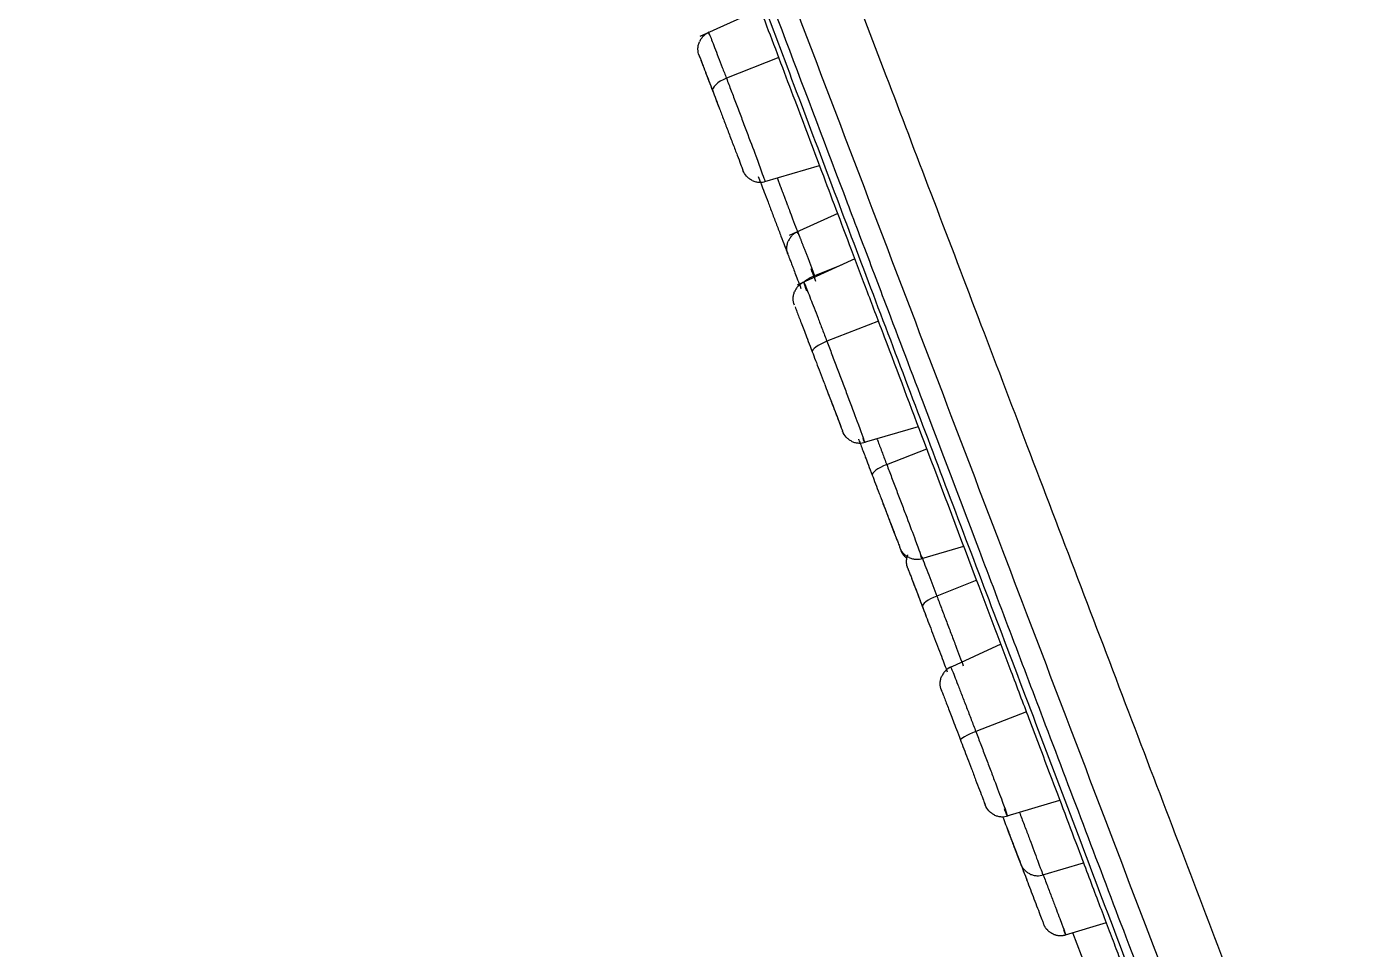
# Model space of a CAD drawing. Extents: x 0 to 1354, y 3495 to 4487.
# Drawn here: x 878.52 to 900.47, y 4111.2 to 4126.53 of the extents above; entities that cross this region are included whole.
import ezdxf

# ---------------------------------------------------------------- set-up
doc = ezdxf.new("R2010")
doc.units = 0
doc.header["$LTSCALE"] = 30
doc.header["$MEASUREMENT"] = 0
doc.layers.add('\\M+5B3DF\\M+5B4E7\\M+5CFDF', color=3, linetype='CONTINUOUS', lineweight=9)

msp = doc.modelspace()

# ---------------------------------------------------------------- linework, layer by layer
at = {"layer": '\\M+5B3DF\\M+5B4E7\\M+5CFDF', "color": 0, "lineweight": -3}
for p, q in [((890.707, 4126.813), (889.699, 4126.36)), ((891.01, 4126.011), (890.14, 4125.665)), ((890.78, 4123.952), (891.688, 4124.215)), ((891.989, 4123.419), (891.181, 4123.054)), ((892.274, 4122.665), (891.314, 4122.23)), ((892.047, 4122.563), (891.604, 4122.385)), ((892.665, 4121.634), (891.808, 4121.298)), ((892.434, 4119.62), (893.328, 4119.882)), ((892.802, 4119.25), (893.468, 4119.513)), ((893.385, 4117.691), (894.08, 4117.897)), ((894.295, 4117.329), (893.633, 4117.068)), ((894.696, 4116.269), (893.809, 4115.861)), ((895.123, 4115.142), (894.282, 4114.816)), ((894.804, 4113.415), (895.678, 4113.676)), ((895.393, 4112.436), (896.071, 4112.639)), ((895.772, 4111.441), (896.448, 4111.645)), ((896.181, 4110.72), (895.892, 4111.477))]:
    msp.add_line(p, q, dxfattribs=at)
for centre, major_axis, ratio, start_param, end_param in [((890.192, 4125.562), (0.28, 0.107), 0.382683, 1.608817, 3.141593), ((891.658, 4122.282), (0.28, 0.107), 0.382683, 1.615429, 2.349801), ((891.846, 4121.229), (-0.28, -0.107), 0.258819, 4.747705, 6.283185), ((892.841, 4119.182), (-0.28, -0.107), 0.258819, 4.753857, 6.283185), ((893.674, 4117), (0.28, 0.107), 0.258819, 1.618616, 3.141593), ((894.306, 4114.783), (-0.28, -0.107), 0.130526, 4.750638, 6.283185)]:
    msp.add_ellipse(centre, major_axis=major_axis, ratio=ratio, start_param=start_param, end_param=end_param, dxfattribs=at)
for points, knots in [([(892.574, 4164.649), (892.895, 4163.788), (893.272, 4162.784), (894.144, 4160.476), (895.134, 4157.869), (896.308, 4154.82), (897.556, 4151.602), (898.215, 4149.91), (900.26, 4144.695), (901.711, 4141.035), (904.653, 4133.632), (906.145, 4129.889), (909.151, 4122.391), (910.664, 4118.636), (913.722, 4111.14), (915.266, 4107.398), (918.371, 4099.944), (919.931, 4096.232), (922.277, 4090.761), (923.06, 4088.953), (924.619, 4085.399), (925.396, 4083.652), (926.929, 4080.249), (927.686, 4078.593), (929.135, 4075.462), (929.828, 4073.986), (931.088, 4071.337), (931.656, 4070.163), (932.66, 4068.087), (933.096, 4067.184), (933.905, 4065.497), (934.277, 4064.713), (934.868, 4063.442), (935.071, 4063.002), (935.498, 4062.062), (935.722, 4061.561), (936.432, 4059.95), (936.952, 4058.73), (938.031, 4055.982), (938.59, 4054.453), (939.612, 4051.158), (940.075, 4049.393), (940.838, 4045.687), (941.137, 4043.747), (941.624, 4039.814), (941.812, 4037.822), (942.144, 4033.822), (942.288, 4031.815), (942.557, 4027.794), (942.681, 4025.78), (942.906, 4021.75), (943.006, 4019.734), (943.279, 4013.679), (943.422, 4009.636), (943.535, 4005.59)], [0, 0, 0, 0, 0.03125, 0.03125, 0.0625, 0.09375, 0.09375, 0.125, 0.125, 0.1875, 0.1875, 0.25, 0.25, 0.3125, 0.3125, 0.375, 0.375, 0.4375, 0.4375, 0.46875, 0.46875, 0.5, 0.5, 0.53125, 0.53125, 0.5625, 0.5625, 0.59375, 0.59375, 0.625, 0.625, 0.65625, 0.65625, 0.671875, 0.671875, 0.6875, 0.6875, 0.71875, 0.71875, 0.75, 0.75, 0.78125, 0.78125, 0.8125, 0.8125, 0.84375, 0.84375, 0.875, 0.875, 0.90625, 0.90625, 0.9375, 0.9375, 1, 1, 1, 1]), ([(944.578, 4005.592), (944.467, 4009.627), (944.321, 4013.66), (944.037, 4019.699), (943.931, 4021.71), (943.697, 4025.729), (943.568, 4027.737), (943.292, 4031.747), (943.145, 4033.748), (942.817, 4037.737), (942.637, 4039.724), (942.184, 4043.651), (941.911, 4045.59), (941.216, 4049.31), (940.794, 4051.09), (939.832, 4054.424), (939.292, 4055.977), (938.219, 4058.801), (937.687, 4060.073), (936.706, 4062.32), (936.26, 4063.293), (935.437, 4065.049), (935.058, 4065.836), (934.25, 4067.488), (933.82, 4068.354), (932.84, 4070.326), (932.29, 4071.432), (931.057, 4073.965), (930.374, 4075.391), (928.937, 4078.448), (928.184, 4080.078), (926.652, 4083.438), (925.874, 4085.168), (924.311, 4088.693), (923.527, 4090.487), (921.176, 4095.923), (919.613, 4099.62), (916.502, 4107.045), (914.954, 4110.773), (911.889, 4118.243), (910.372, 4121.986), (907.358, 4129.459), (905.862, 4133.191), (902.906, 4140.58), (901.446, 4144.237), (899.384, 4149.465), (898.719, 4151.165), (897.461, 4154.401), (896.87, 4155.937), (895.78, 4158.793), (895.282, 4160.112), (894.411, 4162.453), (894.038, 4163.475), (893.721, 4164.352)], [0, 0, 0, 0, 0.0625, 0.0625, 0.09375, 0.09375, 0.125, 0.125, 0.15625, 0.15625, 0.1875, 0.1875, 0.21875, 0.21875, 0.25, 0.25, 0.28125, 0.28125, 0.3125, 0.3125, 0.34375, 0.34375, 0.375, 0.375, 0.40625, 0.40625, 0.4375, 0.4375, 0.46875, 0.46875, 0.5, 0.5, 0.53125, 0.53125, 0.5625, 0.5625, 0.625, 0.625, 0.6875, 0.6875, 0.75, 0.75, 0.8125, 0.8125, 0.875, 0.875, 0.90625, 0.90625, 0.9375, 0.9375, 0.96875, 0.96875, 1, 1, 1, 1]), ([(879.19, 4161.352), (879.221, 4161.271), (879.284, 4161.108), (879.385, 4160.848), (879.493, 4160.571), (879.608, 4160.274), (879.73, 4159.956), (879.861, 4159.616), (880.001, 4159.253), (880.15, 4158.864), (880.31, 4158.448), (880.48, 4158.003), (880.663, 4157.527), (880.857, 4157.018), (881.065, 4156.475), (881.286, 4155.896), (881.521, 4155.281), (881.77, 4154.629), (882.033, 4153.94), (882.31, 4153.215), (882.6, 4152.454), (882.904, 4151.657), (883.223, 4150.82), (883.557, 4149.943), (883.907, 4149.025), (884.271, 4148.069), (884.649, 4147.078), (885.039, 4146.055), (885.44, 4145.002), (885.851, 4143.925), (886.27, 4142.825), (886.697, 4141.704), (887.133, 4140.558), (887.583, 4139.376), (888.052, 4138.147), (888.542, 4136.86), (889.057, 4135.506), (889.601, 4134.079), (890.174, 4132.574), (890.78, 4130.985), (891.418, 4129.309), (892.092, 4127.542), (892.8, 4125.682), (893.545, 4123.727), (894.326, 4121.679), (895.138, 4119.547), (895.972, 4117.36), (896.81, 4115.161), (897.634, 4112.998), (898.435, 4110.897), (899.212, 4108.859), (899.969, 4106.871), (900.712, 4104.922), (901.44, 4103.013), (902.149, 4101.152), (902.84, 4099.34), (903.516, 4097.565), (904.185, 4095.808), (904.857, 4094.044), (905.537, 4092.259), (906.227, 4090.446), (906.929, 4088.605), (907.638, 4086.742), (908.35, 4084.871), (909.06, 4083.008), (909.759, 4081.17), (910.442, 4079.376), (911.101, 4077.645), (911.737, 4075.971), (912.358, 4074.339), (912.97, 4072.726), (913.577, 4071.125), (914.179, 4069.536), (914.771, 4067.967), (915.347, 4066.438), (915.891, 4064.99), (916.392, 4063.655), (916.85, 4062.434), (917.278, 4061.293), (917.68, 4060.216), (918.06, 4059.189), (918.441, 4058.167), (918.839, 4057.099), (919.27, 4055.931), (919.738, 4054.598), (920.14, 4053.333), (920.459, 4052.202), (920.703, 4051.246), (920.954, 4050.17), (921.21, 4048.966), (921.473, 4047.62), (921.744, 4046.082), (922.023, 4044.275), (922.314, 4042.119), (922.621, 4039.543), (922.939, 4036.503), (923.255, 4033.015), (923.552, 4029.159), (923.817, 4025.039), (924.046, 4020.687), (924.248, 4016.024), (924.428, 4010.96), (924.522, 4007.431), (924.571, 4005.592)], [0, 0, 0, 0, 0.003544, 0.007201, 0.01097, 0.014848, 0.018837, 0.022935, 0.027142, 0.031459, 0.035888, 0.040431, 0.045095, 0.049884, 0.054803, 0.059853, 0.065035, 0.070349, 0.07579, 0.08135, 0.087022, 0.092807, 0.09872, 0.104773, 0.110967, 0.117287, 0.123715, 0.130231, 0.136819, 0.143468, 0.150168, 0.156906, 0.163715, 0.170668, 0.177844, 0.185322, 0.193141, 0.201338, 0.209948, 0.219002, 0.228521, 0.238531, 0.249049, 0.260084, 0.271644, 0.283691, 0.296093, 0.308564, 0.320791, 0.332572, 0.343982, 0.355131, 0.366093, 0.376851, 0.387326, 0.397512, 0.40746, 0.417323, 0.427267, 0.437362, 0.447647, 0.458143, 0.468826, 0.479621, 0.490447, 0.501223, 0.511855, 0.522246, 0.532261, 0.542305, 0.552449, 0.562759, 0.573377, 0.584445, 0.595968, 0.607757, 0.619676, 0.631715, 0.643918, 0.656335, 0.669021, 0.682018, 0.695271, 0.708641, 0.722035, 0.735445, 0.742244, 0.74954, 0.757318, 0.765556, 0.774232, 0.783549, 0.793975, 0.806052, 0.820158, 0.836493, 0.855109, 0.875694, 0.897487, 0.920175, 0.944378, 0.971031, 1, 1, 1, 1]), ([(878.518, 4160.299), (878.788, 4159.6), (879.102, 4158.792), (879.652, 4157.364), (879.848, 4156.853), (880.269, 4155.758), (880.492, 4155.175), (881.198, 4153.331), (881.715, 4151.977), (882.821, 4149.077), (883.412, 4147.527), (884.644, 4144.292), (885.286, 4142.606), (886.598, 4139.156), (887.27, 4137.39), (888.63, 4133.818), (889.318, 4132.01), (890.702, 4128.375), (891.399, 4126.547), (892.795, 4122.882), (893.495, 4121.045), (894.898, 4117.367), (895.6, 4115.525), (897.707, 4109.999), (899.113, 4106.311), (901.218, 4100.788), (901.919, 4098.949), (903.318, 4095.278), (904.016, 4093.445), (905.407, 4089.797), (906.098, 4087.982), (907.472, 4084.381), (908.152, 4082.597), (909.492, 4079.083), (910.152, 4077.352), (911.115, 4074.824), (911.431, 4073.994), (912.051, 4072.364), (912.355, 4071.563), (913.239, 4069.234), (913.789, 4067.776), (914.536, 4065.795), (914.771, 4065.17), (915.21, 4063.998), (915.414, 4063.448), (915.805, 4062.409), (915.99, 4061.918), (916.343, 4060.98), (916.512, 4060.534), (916.996, 4059.241), (917.299, 4058.44), (917.791, 4057.152), (917.961, 4056.707), (918.314, 4055.754), (918.499, 4055.245), (918.875, 4054.149), (919.064, 4053.563), (919.433, 4052.312), (919.61, 4051.646), (919.949, 4050.235), (920.113, 4049.491), (920.432, 4047.93), (920.585, 4047.111), (920.876, 4045.403), (921.013, 4044.516), (921.272, 4042.701), (921.394, 4041.775), (921.742, 4038.957), (921.95, 4037.03), (922.317, 4033.144), (922.48, 4031.183), (922.77, 4027.258), (922.895, 4025.292), (923.116, 4021.357), (923.212, 4019.388), (923.467, 4013.479), (923.594, 4009.536), (923.694, 4005.592)], [0, 0, 0, 0, 0.03125, 0.03125, 0.046875, 0.046875, 0.0625, 0.0625, 0.09375, 0.09375, 0.125, 0.125, 0.15625, 0.15625, 0.1875, 0.1875, 0.21875, 0.21875, 0.25, 0.25, 0.28125, 0.28125, 0.3125, 0.3125, 0.375, 0.375, 0.40625, 0.40625, 0.4375, 0.4375, 0.46875, 0.46875, 0.5, 0.5, 0.53125, 0.53125, 0.546875, 0.546875, 0.5625, 0.5625, 0.59375, 0.59375, 0.609375, 0.609375, 0.625, 0.625, 0.640625, 0.640625, 0.65625, 0.65625, 0.6875, 0.6875, 0.703125, 0.703125, 0.71875, 0.71875, 0.734375, 0.734375, 0.75, 0.75, 0.765625, 0.765625, 0.78125, 0.78125, 0.796875, 0.796875, 0.8125, 0.8125, 0.84375, 0.84375, 0.875, 0.875, 0.90625, 0.90625, 0.9375, 0.9375, 1, 1, 1, 1]), ([(920.634, 4036.981), (920.615, 4037.183), (920.573, 4037.643), (920.501, 4038.411), (920.412, 4039.337), (920.311, 4040.339), (920.165, 4041.744), (919.997, 4043.251), (919.771, 4045.101), (919.533, 4046.806), (919.26, 4048.445), (919.05, 4049.605), (918.903, 4050.388), (918.793, 4050.958), (918.682, 4051.507), (918.558, 4052.094), (918.422, 4052.692), (918.26, 4053.33), (918.081, 4053.957), (917.902, 4054.544), (917.709, 4055.14), (917.44, 4055.941), (917.09, 4056.926), (916.696, 4058.008), (916.329, 4059.019), (915.898, 4060.232), (915.467, 4061.5), (915.04, 4062.747), (914.73, 4063.639), (914.479, 4064.36), (913.996, 4065.75), (913.381, 4067.477), (912.634, 4069.513), (912.078, 4071.014), (911.429, 4072.757), (910.684, 4074.741), (909.845, 4076.964), (908.916, 4079.424), (907.894, 4082.118), (906.382, 4086.105), (904.455, 4091.178), (902.224, 4097.058), (900.212, 4102.364), (898.419, 4107.08), (896.853, 4111.202), (895.515, 4114.727), (894.404, 4117.654), (893.52, 4119.983), (892.863, 4121.715), (892.432, 4122.852), (891.536, 4125.215), (890.225, 4128.678), (888.557, 4133.091), (887.266, 4136.515), (885.939, 4140.033), (884.539, 4143.749), (883.067, 4147.64), (881.865, 4150.796), (880.92, 4153.27), (880.199, 4155.136), (879.671, 4156.478), (879.297, 4157.42), (879.044, 4158.055), (878.887, 4158.445), (878.813, 4158.63), (878.789, 4158.69)], [0, 0, 0, 0, 0.003976, 0.009037, 0.015181, 0.02234, 0.029033, 0.04339, 0.053009, 0.067553, 0.080041, 0.090497, 0.096214, 0.100508, 0.105868, 0.11143, 0.117193, 0.123269, 0.130297, 0.136094, 0.141538, 0.149425, 0.163015, 0.17726, 0.192999, 0.207436, 0.232823, 0.251111, 0.25955, 0.267329, 0.277588, 0.307897, 0.319194, 0.331856, 0.345879, 0.361259, 0.378, 0.3961, 0.415561, 0.436382, 0.481194, 0.521892, 0.558479, 0.590959, 0.619335, 0.643607, 0.663774, 0.679837, 0.691795, 0.699649, 0.703397, 0.740803, 0.771616, 0.795835, 0.813454, 0.847523, 0.878173, 0.905401, 0.929204, 0.949582, 0.966531, 0.980047, 0.990129, 0.99678, 1, 1, 1, 1]), ([(878.942, 4157.944), (878.973, 4157.867), (879.037, 4157.709), (879.14, 4157.455), (879.25, 4157.18), (879.371, 4156.882), (879.501, 4156.558), (879.643, 4156.205), (879.797, 4155.82), (879.964, 4155.399), (880.144, 4154.941), (880.339, 4154.441), (880.549, 4153.901), (880.774, 4153.32), (881.016, 4152.696), (881.273, 4152.029), (881.548, 4151.311), (881.841, 4150.54), (882.152, 4149.721), (882.48, 4148.856), (882.827, 4147.945), (883.192, 4146.984), (883.575, 4145.969), (883.976, 4144.905), (884.395, 4143.795), (884.833, 4142.636), (885.287, 4141.425), (885.757, 4140.172), (886.245, 4138.876), (886.748, 4137.535), (887.267, 4136.155), (887.801, 4134.735), (888.35, 4133.275), (888.913, 4131.778), (889.491, 4130.245), (890.082, 4128.677), (890.686, 4127.074), (891.304, 4125.438), (891.935, 4123.77), (892.578, 4122.068), (893.235, 4120.335), (893.903, 4118.57), (894.584, 4116.773), (895.278, 4114.946), (895.982, 4113.087), (896.698, 4111.197), (897.426, 4109.277), (898.166, 4107.327), (898.918, 4105.346), (899.681, 4103.337), (900.453, 4101.297), (901.237, 4099.229), (902.031, 4097.133), (902.835, 4095.01), (903.65, 4092.861), (904.472, 4090.689), (905.304, 4088.496), (906.142, 4086.286), (906.983, 4084.063), (907.7, 4082.173), (908.287, 4080.621), (908.745, 4079.408), (909.198, 4078.206), (909.647, 4077.016), (910.091, 4075.839), (910.525, 4074.681), (910.952, 4073.541), (911.367, 4072.425), (911.769, 4071.338), (912.159, 4070.281), (912.528, 4069.267), (912.88, 4068.294), (913.212, 4067.366), (913.517, 4066.496), (913.806, 4065.67), (914.064, 4064.906), (914.311, 4064.178), (914.549, 4063.486), (914.767, 4062.835), (914.979, 4062.207), (915.179, 4061.606), (915.375, 4061.02), (915.571, 4060.444), (915.772, 4059.865), (915.983, 4059.274), (916.205, 4058.663), (916.435, 4058.03), (916.66, 4057.404), (916.884, 4056.777), (917.101, 4056.159), (917.317, 4055.513), (917.537, 4054.834), (917.757, 4054.123), (917.968, 4053.389), (918.153, 4052.646), (918.316, 4051.894), (918.475, 4051.115), (918.645, 4050.288), (918.813, 4049.423), (918.97, 4048.524), (919.1, 4047.785), (919.204, 4047.14), (919.303, 4046.481), (919.444, 4045.451), (919.621, 4044.024), (919.787, 4042.492), (919.945, 4040.987), (920.073, 4039.66), (920.192, 4038.338), (920.271, 4037.454), (920.31, 4037.015)], [0, 0, 0, 0, 0.004064, 0.008338, 0.012822, 0.017515, 0.022417, 0.027527, 0.032846, 0.038374, 0.044111, 0.050058, 0.056216, 0.062585, 0.069164, 0.075952, 0.082946, 0.090152, 0.097572, 0.105204, 0.113045, 0.121092, 0.12935, 0.137821, 0.146504, 0.155392, 0.164494, 0.17381, 0.183336, 0.193072, 0.203021, 0.213179, 0.223549, 0.234132, 0.244925, 0.255929, 0.267144, 0.278572, 0.290209, 0.302057, 0.314116, 0.326385, 0.338865, 0.351555, 0.364455, 0.377566, 0.390888, 0.40442, 0.418161, 0.432112, 0.446275, 0.460646, 0.475227, 0.49002, 0.50502, 0.52023, 0.53565, 0.551277, 0.567115, 0.58316, 0.592044, 0.600928, 0.609812, 0.618697, 0.627579, 0.63646, 0.64534, 0.654216, 0.663094, 0.671969, 0.68084, 0.689715, 0.698586, 0.707459, 0.716333, 0.72521, 0.734098, 0.742981, 0.751867, 0.760754, 0.769643, 0.778535, 0.787431, 0.796331, 0.805231, 0.814129, 0.823024, 0.831921, 0.839262, 0.846596, 0.853929, 0.861261, 0.868588, 0.875901, 0.883207, 0.890525, 0.897862, 0.905201, 0.912528, 0.919862, 0.927195, 0.929512, 0.934403, 0.941873, 0.951919, 0.96455, 0.973562, 0.982471, 0.991284, 1, 1, 1, 1]), ([(897.233, 4109.572), (897.211, 4109.63), (897.164, 4109.753), (897.089, 4109.95), (897.006, 4110.171), (896.913, 4110.417), (896.811, 4110.686), (896.699, 4110.98), (896.579, 4111.299), (896.449, 4111.641), (896.31, 4112.008), (896.162, 4112.399), (895.897, 4113.1), (895.564, 4113.979), (895.184, 4114.982), (894.79, 4116.023), (894.21, 4117.552), (893.509, 4119.404), (892.892, 4121.032), (892.488, 4122.099), (892.221, 4122.805), (891.968, 4123.473), (891.656, 4124.301), (891.272, 4125.317), (890.805, 4126.552), (890.319, 4127.839), (889.814, 4129.179), (889.29, 4130.569), (888.747, 4132.01), (888.215, 4133.423), (887.597, 4135.066), (887.02, 4136.6), (886.464, 4138.08), (886.028, 4139.241), (885.571, 4140.458), (885.108, 4141.689), (884.655, 4142.896), (884.247, 4143.978), (883.885, 4144.939), (883.581, 4145.742), (883.316, 4146.443), (883.071, 4147.09), (882.813, 4147.768), (882.545, 4148.474), (882.277, 4149.178), (882.036, 4149.812), (881.847, 4150.312), (881.684, 4150.739), (881.524, 4151.159), (881.343, 4151.63), (881.164, 4152.096), (880.991, 4152.545), (880.829, 4152.965), (880.674, 4153.362), (880.528, 4153.739), (880.389, 4154.095), (880.257, 4154.431), (880.105, 4154.818), (879.931, 4155.258), (879.736, 4155.747), (879.594, 4156.1), (879.495, 4156.346), (879.431, 4156.505), (879.352, 4156.7), (879.283, 4156.872), (879.227, 4157.01), (879.19, 4157.101), (879.154, 4157.189), (879.12, 4157.275), (879.086, 4157.357), (879.054, 4157.437), (879.023, 4157.514), (879.002, 4157.565), (878.992, 4157.59)], [0, 0, 0, 0, 0.003101, 0.006637, 0.010608, 0.015015, 0.019856, 0.025133, 0.030846, 0.036993, 0.043576, 0.050594, 0.058047, 0.081336, 0.09796, 0.112097, 0.137424, 0.180442, 0.211959, 0.225362, 0.238089, 0.25014, 0.261516, 0.28285, 0.305173, 0.328485, 0.352786, 0.37808, 0.404367, 0.431649, 0.455791, 0.495166, 0.517135, 0.539107, 0.561077, 0.586862, 0.610575, 0.632213, 0.651773, 0.66925, 0.682217, 0.696106, 0.710915, 0.726644, 0.743292, 0.758963, 0.770809, 0.778821, 0.789976, 0.801896, 0.81458, 0.82636, 0.837853, 0.84906, 0.859981, 0.870615, 0.880962, 0.891021, 0.907507, 0.924588, 0.942264, 0.946822, 0.953033, 0.960896, 0.970408, 0.974401, 0.978309, 0.982134, 0.985875, 0.989532, 0.993105, 0.996594, 1, 1, 1, 1]), ([(889.852, 4126.429), (889.816, 4126.413), (889.769, 4126.382), (889.718, 4126.323), (889.699, 4126.288), (889.691, 4126.269)], [0, 0, 0, 0, 0.479499, 0.737101, 1, 1, 1, 1]), ([(889.853, 4126.394), (889.853, 4126.394), (889.846, 4126.415), (889.843, 4126.425), (889.844, 4126.425)], [0, 0, 0, 0, 0.000174, 1, 1, 1, 1]), ([(889.844, 4126.425), (889.844, 4126.425), (889.845, 4126.425), (889.855, 4126.402), (889.891, 4126.314), (889.941, 4126.185), (890.002, 4126.027), (890.068, 4125.853), (890.117, 4125.726), (890.14, 4125.665)], [0, 0, 0, 0, 0.012135, 0.201712, 0.381302, 0.550916, 0.710565, 0.860257, 1, 1, 1, 1]), ([(889.688, 4126.042), (889.674, 4126.078), (889.663, 4126.134), (889.671, 4126.212), (889.683, 4126.25), (889.691, 4126.269)], [0, 0, 0, 0, 0.479449, 0.737061, 1, 1, 1, 1]), ([(889.687, 4126.045), (889.687, 4126.045), (889.687, 4126.044), (889.696, 4126.021), (889.736, 4125.915), (889.79, 4125.772), (889.849, 4125.618), (889.909, 4125.461), (889.965, 4125.315), (890, 4125.223), (890.018, 4125.177), (890.018, 4125.177)], [0, 0, 0, 0, 0.000271, 0.143048, 0.285826, 0.428604, 0.571381, 0.714159, 0.856937, 0.999714, 1, 1, 1, 1]), ([(889.687, 4126.044), (889.687, 4126.043), (889.693, 4126.028), (889.712, 4125.978), (889.737, 4125.912), (889.767, 4125.833), (889.803, 4125.738), (889.849, 4125.62), (889.889, 4125.514), (889.912, 4125.455)], [0, 0, 0, 0, 0.135656, 0.279713, 0.423771, 0.567828, 0.711885, 0.855943, 1, 1, 1, 1]), ([(890.14, 4125.665), (890.153, 4125.631), (890.179, 4125.564), (890.219, 4125.459), (890.26, 4125.351), (890.302, 4125.24), (890.345, 4125.127), (890.388, 4125.013), (890.43, 4124.9), (890.516, 4124.673), (890.668, 4124.269), (890.751, 4124.041), (890.771, 4123.983)], [0, 0, 0, 0, 0.050174, 0.100971, 0.152391, 0.204436, 0.257106, 0.310402, 0.364326, 0.418878, 0.642257, 1, 1, 1, 1]), ([(889.912, 4125.455), (889.928, 4125.412), (889.963, 4125.321), (890.024, 4125.162), (890.094, 4124.978), (890.17, 4124.779), (890.248, 4124.574), (890.321, 4124.384), (890.379, 4124.229), (890.411, 4124.146), (890.417, 4124.132), (890.416, 4124.133), (890.416, 4124.133)], [0, 0, 0, 0, 0.110334, 0.220669, 0.331003, 0.441338, 0.551672, 0.662007, 0.772341, 0.882675, 0.99301, 1, 1, 1, 1]), ([(890.569, 4123.968), (890.55, 4123.977), (890.516, 4123.998), (890.458, 4124.051), (890.429, 4124.099), (890.415, 4124.135)], [0, 0, 0, 0, 0.262938, 0.520549, 1, 1, 1, 1]), ([(890.569, 4123.968), (890.587, 4123.96), (890.625, 4123.946), (890.703, 4123.936), (890.759, 4123.944), (890.795, 4123.956)], [0, 0, 0, 0, 0.262899, 0.520501, 1, 1, 1, 1]), ([(890.667, 4124.037), (890.682, 4123.998), (890.713, 4123.915), (890.766, 4123.777), (890.829, 4123.612), (890.9, 4123.427), (890.974, 4123.233), (891.047, 4123.04), (891.109, 4122.88), (891.145, 4122.785), (891.158, 4122.75), (891.16, 4122.745), (891.16, 4122.745)], [0, 0, 0, 0, 0.104454, 0.208907, 0.313361, 0.417815, 0.522269, 0.626722, 0.731176, 0.83563, 0.940084, 1, 1, 1, 1]), ([(890.771, 4123.983), (890.771, 4123.983), (890.778, 4123.962), (890.781, 4123.952), (890.78, 4123.952)], [0, 0, 0, 0, 0.00006, 1, 1, 1, 1]), ([(890.981, 4124.015), (890.982, 4124.013), (890.984, 4124.007), (890.988, 4123.996), (890.994, 4123.98), (891, 4123.965), (891.006, 4123.95), (891.011, 4123.934), (891.017, 4123.919), (891.023, 4123.903), (891.029, 4123.888), (891.035, 4123.872), (891.041, 4123.856), (891.047, 4123.84), (891.053, 4123.825), (891.059, 4123.809), (891.065, 4123.793), (891.071, 4123.777), (891.077, 4123.761), (891.083, 4123.745), (891.09, 4123.728), (891.096, 4123.712), (891.102, 4123.696), (891.108, 4123.68), (891.114, 4123.664), (891.12, 4123.647), (891.126, 4123.631), (891.133, 4123.615), (891.139, 4123.599), (891.145, 4123.582), (891.151, 4123.566), (891.157, 4123.55), (891.163, 4123.533), (891.17, 4123.517), (891.176, 4123.501), (891.182, 4123.484), (891.203, 4123.428), (891.245, 4123.317), (891.296, 4123.182), (891.328, 4123.097), (891.339, 4123.067)], [0, 0, 0, 0, 0.003892, 0.019689, 0.035515, 0.051369, 0.067252, 0.083163, 0.099103, 0.115072, 0.131069, 0.147095, 0.163149, 0.179232, 0.195344, 0.211485, 0.227654, 0.243851, 0.260078, 0.276333, 0.292617, 0.308929, 0.32527, 0.34164, 0.358038, 0.374466, 0.390921, 0.407406, 0.423919, 0.440461, 0.457032, 0.473631, 0.49026, 0.506916, 0.523602, 0.540316, 0.55706, 0.699491, 0.888256, 1, 1, 1, 1]), ([(891.327, 4123.119), (891.291, 4123.104), (891.244, 4123.073), (891.194, 4123.013), (891.175, 4122.978), (891.167, 4122.96)], [0, 0, 0, 0, 0.479681, 0.737216, 1, 1, 1, 1]), ([(891.332, 4123.08), (891.332, 4123.08), (891.331, 4123.084), (891.328, 4123.092), (891.325, 4123.101), (891.322, 4123.108), (891.321, 4123.113), (891.32, 4123.116), (891.32, 4123.117), (891.32, 4123.117)], [0, 0, 0, 0, 0.000078, 0.175489, 0.349314, 0.521552, 0.692203, 0.86127, 1, 1, 1, 1]), ([(891.32, 4123.117), (891.32, 4123.117), (891.32, 4123.117), (891.321, 4123.116), (891.322, 4123.113), (891.325, 4123.108), (891.328, 4123.101), (891.331, 4123.092), (891.335, 4123.082), (891.34, 4123.07), (891.346, 4123.056), (891.352, 4123.042), (891.358, 4123.025), (891.365, 4123.007), (891.373, 4122.988), (891.38, 4122.968), (891.389, 4122.947), (891.397, 4122.925), (891.406, 4122.901), (891.416, 4122.877), (891.426, 4122.852), (891.436, 4122.826), (891.446, 4122.799), (891.456, 4122.772), (891.467, 4122.744), (891.478, 4122.716), (891.489, 4122.687), (891.5, 4122.658), (891.511, 4122.628), (891.523, 4122.598), (891.534, 4122.568), (891.546, 4122.538), (891.558, 4122.507), (891.569, 4122.477), (891.581, 4122.446), (891.593, 4122.416), (891.6, 4122.395), (891.604, 4122.385)], [0, 0, 0, 0, 0.006012, 0.0407, 0.075057, 0.109082, 0.142777, 0.17614, 0.209173, 0.241875, 0.274245, 0.306286, 0.337995, 0.369374, 0.400422, 0.43114, 0.461528, 0.491585, 0.521312, 0.550709, 0.579776, 0.608513, 0.63692, 0.664997, 0.692744, 0.720161, 0.747249, 0.774006, 0.800435, 0.826533, 0.852302, 0.877742, 0.902852, 0.927633, 0.952085, 0.976207, 1, 1, 1, 1]), ([(891.164, 4122.734), (891.151, 4122.77), (891.14, 4122.825), (891.148, 4122.903), (891.159, 4122.941), (891.167, 4122.96)], [0, 0, 0, 0, 0.479655, 0.737195, 1, 1, 1, 1]), ([(891.144, 4122.786), (891.152, 4122.767), (891.162, 4122.739), (891.16, 4122.745), (891.154, 4122.76), (891.154, 4122.76)], [0, 0, 0, 0, 0.499869, 0.999866, 1, 1, 1, 1]), ([(891.164, 4122.736), (891.164, 4122.736), (891.163, 4122.737), (891.168, 4122.723), (891.188, 4122.673), (891.213, 4122.606), (891.243, 4122.529), (891.277, 4122.438), (891.32, 4122.327), (891.357, 4122.23), (891.378, 4122.175)], [0, 0, 0, 0, 0.006821, 0.148704, 0.290586, 0.432469, 0.574352, 0.716235, 0.858117, 1, 1, 1, 1]), ([(891.626, 4122.29), (891.609, 4122.337), (891.582, 4122.408), (891.556, 4122.477), (891.547, 4122.5)], [0, 0, 0, 0, 0.649035, 1, 1, 1, 1]), ([(891.434, 4122.285), (891.399, 4122.269), (891.351, 4122.239), (891.3, 4122.179), (891.281, 4122.144), (891.273, 4122.125)], [0, 0, 0, 0, 0.479425, 0.737052, 1, 1, 1, 1]), ([(891.476, 4122.131), (891.452, 4122.197), (891.414, 4122.308), (891.433, 4122.268), (891.514, 4122.063), (891.594, 4121.856), (891.66, 4121.685), (891.732, 4121.498), (891.783, 4121.364), (891.808, 4121.298)], [0, 0, 0, 0, 0.179824, 0.434583, 0.636649, 0.729815, 0.821425, 0.911485, 1, 1, 1, 1]), ([(891.269, 4121.898), (891.256, 4121.934), (891.245, 4121.99), (891.253, 4122.068), (891.265, 4122.106), (891.273, 4122.125)], [0, 0, 0, 0, 0.479398, 0.73703, 1, 1, 1, 1]), ([(891.28, 4121.869), (891.285, 4121.857), (891.298, 4121.822), (891.327, 4121.747), (891.362, 4121.654), (891.401, 4121.553), (891.445, 4121.439), (891.497, 4121.303), (891.541, 4121.187), (891.565, 4121.122)], [0, 0, 0, 0, 0.107193, 0.255995, 0.404796, 0.553597, 0.702398, 0.851199, 1, 1, 1, 1]), ([(891.808, 4121.298), (891.822, 4121.262), (891.85, 4121.189), (891.892, 4121.077), (891.936, 4120.963), (891.98, 4120.847), (892.024, 4120.731), (892.067, 4120.616), (892.11, 4120.502), (892.198, 4120.269), (892.345, 4119.876), (892.451, 4119.583), (892.433, 4119.62), (892.408, 4119.681)], [0, 0, 0, 0, 0.039513, 0.079459, 0.119839, 0.160653, 0.201904, 0.243591, 0.285715, 0.328277, 0.510632, 0.785771, 1, 1, 1, 1]), ([(891.565, 4121.122), (891.582, 4121.078), (891.618, 4120.985), (891.679, 4120.825), (891.747, 4120.647), (891.82, 4120.456), (891.894, 4120.263), (891.963, 4120.082), (892.02, 4119.931), (892.059, 4119.829), (892.07, 4119.801), (892.07, 4119.8), (892.07, 4119.801)], [0, 0, 0, 0, 0.107969, 0.215937, 0.323906, 0.431874, 0.539843, 0.647811, 0.75578, 0.863748, 0.971717, 1, 1, 1, 1]), ([(891.773, 4120.579), (891.79, 4120.534), (891.824, 4120.444), (891.876, 4120.308), (891.931, 4120.165), (891.983, 4120.029), (892.022, 4119.927), (892.04, 4119.879), (892.046, 4119.863)], [0, 0, 0, 0, 0.178809, 0.357618, 0.536428, 0.715237, 0.894046, 1, 1, 1, 1]), ([(892.223, 4119.636), (892.204, 4119.645), (892.17, 4119.665), (892.112, 4119.718), (892.083, 4119.767), (892.069, 4119.803)], [0, 0, 0, 0, 0.26297, 0.520602, 1, 1, 1, 1]), ([(892.223, 4119.636), (892.242, 4119.627), (892.279, 4119.614), (892.357, 4119.604), (892.413, 4119.612), (892.45, 4119.625)], [0, 0, 0, 0, 0.262948, 0.520575, 1, 1, 1, 1]), ([(892.332, 4119.674), (892.334, 4119.67), (892.346, 4119.64), (892.369, 4119.579), (892.404, 4119.486), (892.445, 4119.379), (892.494, 4119.249), (892.537, 4119.138), (892.561, 4119.075)], [0, 0, 0, 0, 0.035818, 0.228655, 0.421491, 0.614327, 0.807164, 1, 1, 1, 1]), ([(892.634, 4119.688), (892.642, 4119.669), (892.672, 4119.592), (892.726, 4119.449), (892.777, 4119.315), (892.802, 4119.25)], [0, 0, 0, 0, 0.145992, 0.587677, 1, 1, 1, 1]), ([(892.802, 4119.25), (892.815, 4119.215), (892.842, 4119.145), (892.883, 4119.037), (892.925, 4118.927), (892.967, 4118.816), (893.01, 4118.704), (893.052, 4118.593), (893.093, 4118.483), (893.175, 4118.266), (893.314, 4117.897), (893.392, 4117.68), (893.384, 4117.692), (893.372, 4117.721), (893.367, 4117.735)], [0, 0, 0, 0, 0.041623, 0.083767, 0.126433, 0.169622, 0.213335, 0.257572, 0.302333, 0.34762, 0.532566, 0.829164, 0.940947, 1, 1, 1, 1]), ([(892.694, 4118.726), (892.699, 4118.713), (892.723, 4118.649), (892.77, 4118.527), (892.838, 4118.35), (892.906, 4118.171), (892.949, 4118.058), (892.967, 4118.01), (892.967, 4118.01)], [0, 0, 0, 0, 0.063834, 0.297875, 0.531917, 0.765958, 0.999999, 1, 1, 1, 1]), ([(893.172, 4117.708), (893.154, 4117.717), (893.119, 4117.737), (893.062, 4117.79), (893.033, 4117.839), (893.019, 4117.875)], [0, 0, 0, 0, 0.262878, 0.520456, 1, 1, 1, 1]), ([(893.172, 4117.708), (893.191, 4117.699), (893.228, 4117.686), (893.306, 4117.675), (893.362, 4117.683), (893.398, 4117.696)], [0, 0, 0, 0, 0.262838, 0.520407, 1, 1, 1, 1]), ([(893.38, 4117.726), (893.381, 4117.725), (893.397, 4117.682), (893.434, 4117.588), (893.497, 4117.424), (893.564, 4117.25), (893.61, 4117.127), (893.633, 4117.068)], [0, 0, 0, 0, 0.007011, 0.278609, 0.534636, 0.775098, 1, 1, 1, 1]), ([(893.151, 4117.529), (893.149, 4117.534), (893.151, 4117.528), (893.168, 4117.486), (893.192, 4117.423), (893.22, 4117.349), (893.252, 4117.265), (893.289, 4117.168), (893.334, 4117.05), (893.372, 4116.949), (893.394, 4116.893)], [0, 0, 0, 0, 0.125, 0.25, 0.375, 0.5, 0.625, 0.75, 0.875, 1, 1, 1, 1]), ([(893.182, 4117.447), (893.182, 4117.447), (893.194, 4117.418), (893.22, 4117.35), (893.265, 4117.231), (893.312, 4117.109), (893.357, 4116.99), (893.401, 4116.873), (893.435, 4116.786), (893.454, 4116.735), (893.456, 4116.73)], [0, 0, 0, 0, 0.000001, 0.163186, 0.326371, 0.489557, 0.652742, 0.815927, 0.979113, 1, 1, 1, 1]), ([(893.633, 4117.068), (893.646, 4117.035), (893.671, 4116.969), (893.709, 4116.868), (893.748, 4116.765), (893.788, 4116.661), (893.828, 4116.556), (893.867, 4116.452), (893.906, 4116.35), (893.981, 4116.151), (894.036, 4116.004), (894.072, 4115.908), (894.072, 4115.908)], [0, 0, 0, 0, 0.078832, 0.158636, 0.239412, 0.321161, 0.403885, 0.487585, 0.57226, 0.657913, 0.999983, 1, 1, 1, 1]), ([(893.874, 4115.891), (893.838, 4115.876), (893.791, 4115.845), (893.74, 4115.785), (893.721, 4115.75), (893.713, 4115.731)], [0, 0, 0, 0, 0.479505, 0.737105, 1, 1, 1, 1]), ([(893.864, 4115.886), (893.864, 4115.887), (893.866, 4115.885), (893.88, 4115.853), (893.922, 4115.749), (893.98, 4115.6), (894.05, 4115.42), (894.126, 4115.223), (894.203, 4115.021), (894.256, 4114.882), (894.282, 4114.816)], [0, 0, 0, 0, 0.028054, 0.191416, 0.346592, 0.493592, 0.632425, 0.7631, 0.885622, 1, 1, 1, 1]), ([(893.71, 4115.505), (893.696, 4115.541), (893.685, 4115.596), (893.693, 4115.674), (893.705, 4115.712), (893.713, 4115.731)], [0, 0, 0, 0, 0.479455, 0.737065, 1, 1, 1, 1]), ([(893.712, 4115.499), (893.709, 4115.506), (893.707, 4115.511), (893.72, 4115.479), (893.747, 4115.408), (893.781, 4115.317), (893.819, 4115.219), (893.859, 4115.114), (893.904, 4114.996), (893.957, 4114.857), (894.002, 4114.74), (894.026, 4114.676)], [0, 0, 0, 0, 0.076505, 0.191942, 0.307379, 0.422816, 0.538253, 0.653689, 0.769126, 0.884563, 1, 1, 1, 1]), ([(894.282, 4114.816), (894.295, 4114.78), (894.323, 4114.708), (894.364, 4114.6), (894.406, 4114.49), (894.447, 4114.38), (894.488, 4114.272), (894.529, 4114.165), (894.568, 4114.061), (894.644, 4113.859), (894.768, 4113.529), (894.819, 4113.379), (894.791, 4113.445), (894.767, 4113.503), (894.756, 4113.532)], [0, 0, 0, 0, 0.040715, 0.081935, 0.123662, 0.165895, 0.208636, 0.251886, 0.295644, 0.339913, 0.521195, 0.811498, 0.921202, 1, 1, 1, 1]), ([(894.438, 4113.596), (894.439, 4113.595), (894.439, 4113.594), (894.433, 4113.61), (894.425, 4113.632)], [0, 0, 0, 0, 0.155994, 1, 1, 1, 1]), ([(894.591, 4113.431), (894.572, 4113.44), (894.538, 4113.46), (894.481, 4113.513), (894.451, 4113.562), (894.438, 4113.598)], [0, 0, 0, 0, 0.262934, 0.520543, 1, 1, 1, 1]), ([(894.591, 4113.431), (894.61, 4113.422), (894.647, 4113.409), (894.725, 4113.398), (894.781, 4113.407), (894.817, 4113.419)], [0, 0, 0, 0, 0.262895, 0.520495, 1, 1, 1, 1]), ([(894.725, 4113.406), (894.742, 4113.363), (894.776, 4113.274), (894.828, 4113.135), (894.884, 4112.989), (894.938, 4112.848), (894.985, 4112.724), (895.017, 4112.642), (895.025, 4112.619), (895.026, 4112.617)], [0, 0, 0, 0, 0.146649, 0.293298, 0.439948, 0.586597, 0.733246, 0.879895, 1, 1, 1, 1]), ([(895.006, 4113.473), (895.018, 4113.44), (895.044, 4113.373), (895.082, 4113.273), (895.12, 4113.172), (895.157, 4113.075), (895.231, 4112.877), (895.35, 4112.561), (895.394, 4112.437), (895.393, 4112.436)], [0, 0, 0, 0, 0.05835, 0.120273, 0.182915, 0.246277, 0.31036, 0.586142, 1, 1, 1, 1]), ([(894.785, 4113.249), (894.785, 4113.249), (894.787, 4113.245), (894.795, 4113.224), (894.816, 4113.167), (894.843, 4113.097), (894.873, 4113.018), (894.907, 4112.93), (894.946, 4112.827), (894.993, 4112.704), (895.033, 4112.6), (895.055, 4112.543)], [0, 0, 0, 0, 0.000004, 0.125003, 0.250003, 0.375002, 0.500002, 0.625001, 0.750001, 0.875, 1, 1, 1, 1]), ([(894.794, 4113.226), (894.797, 4113.217), (894.822, 4113.153), (894.868, 4113.031), (894.93, 4112.868), (894.983, 4112.729), (895.02, 4112.633), (895.027, 4112.615), (895.027, 4112.616)], [0, 0, 0, 0, 0.032555, 0.226046, 0.419536, 0.613026, 0.806517, 1, 1, 1, 1]), ([(895.178, 4112.452), (895.16, 4112.461), (895.126, 4112.481), (895.068, 4112.534), (895.039, 4112.583), (895.026, 4112.619)], [0, 0, 0, 0, 0.262803, 0.520342, 1, 1, 1, 1]), ([(895.055, 4112.543), (895.07, 4112.502), (895.102, 4112.417), (895.157, 4112.274), (895.216, 4112.119), (895.277, 4111.959), (895.334, 4111.81), (895.382, 4111.686), (895.405, 4111.624), (895.407, 4111.62), (895.405, 4111.624), (895.405, 4111.624)], [0, 0, 0, 0, 0.124999, 0.249999, 0.374998, 0.499998, 0.624997, 0.749997, 0.874996, 0.999996, 1, 1, 1, 1]), ([(895.178, 4112.452), (895.197, 4112.443), (895.234, 4112.43), (895.311, 4112.419), (895.367, 4112.427), (895.404, 4112.439)], [0, 0, 0, 0, 0.262784, 0.520319, 1, 1, 1, 1]), ([(895.4, 4112.436), (895.407, 4112.417), (895.427, 4112.365), (895.46, 4112.279), (895.497, 4112.179), (895.534, 4112.082), (895.57, 4111.987), (895.635, 4111.815), (895.743, 4111.529), (895.787, 4111.407), (895.76, 4111.471), (895.745, 4111.51), (895.74, 4111.522)], [0, 0, 0, 0, 0.027667, 0.078347, 0.129556, 0.181293, 0.233561, 0.286358, 0.485741, 0.829602, 0.952747, 1, 1, 1, 1])]:
    msp.add_open_spline(points, degree=3, knots=knots, dxfattribs=at)
for points, degree in [([(892.561, 4119.075), (892.578, 4119.031), (892.614, 4118.937), (892.676, 4118.774), (892.745, 4118.593), (892.819, 4118.4), (892.891, 4118.21), (892.956, 4118.041), (893.003, 4117.917), (893.016, 4117.883), (893.019, 4117.876)], 3), ([(893.133, 4117.695), (893.069, 4117.745), (893.038, 4117.825)], 2), ([(893.133, 4117.695), (893.069, 4117.745), (893.038, 4117.825)], 2), ([(893.151, 4117.529), (893.108, 4117.642), (893.154, 4117.754)], 2), ([(893.394, 4116.893), (893.41, 4116.85), (893.445, 4116.759), (893.5, 4116.615), (893.563, 4116.451), (893.629, 4116.277), (893.694, 4116.106), (893.753, 4115.951), (893.795, 4115.843), (893.805, 4115.816), (893.807, 4115.811)], 3), ([(894.026, 4114.676), (894.043, 4114.631), (894.08, 4114.535), (894.142, 4114.374), (894.209, 4114.197), (894.278, 4114.016), (894.344, 4113.843), (894.399, 4113.699), (894.435, 4113.606), (894.439, 4113.593), (894.438, 4113.596)], 3), ([(894.801, 4113.206), (894.809, 4113.187), (894.827, 4113.138), (894.862, 4113.047), (894.899, 4112.949), (894.937, 4112.85), (894.978, 4112.744), (895.022, 4112.627), (895.073, 4112.495), (895.114, 4112.387), (895.136, 4112.33)], 3), ([(895.557, 4111.458), (895.448, 4111.512), (895.405, 4111.624)], 2), ([(895.557, 4111.458), (895.448, 4111.512), (895.405, 4111.624)], 2), ([(895.557, 4111.458), (895.667, 4111.408), (895.781, 4111.444)], 2), ([(895.557, 4111.458), (895.667, 4111.408), (895.781, 4111.444)], 2)]:
    msp.add_open_spline(points, degree=degree, dxfattribs=at)

doc.saveas('drawing.dxf')
